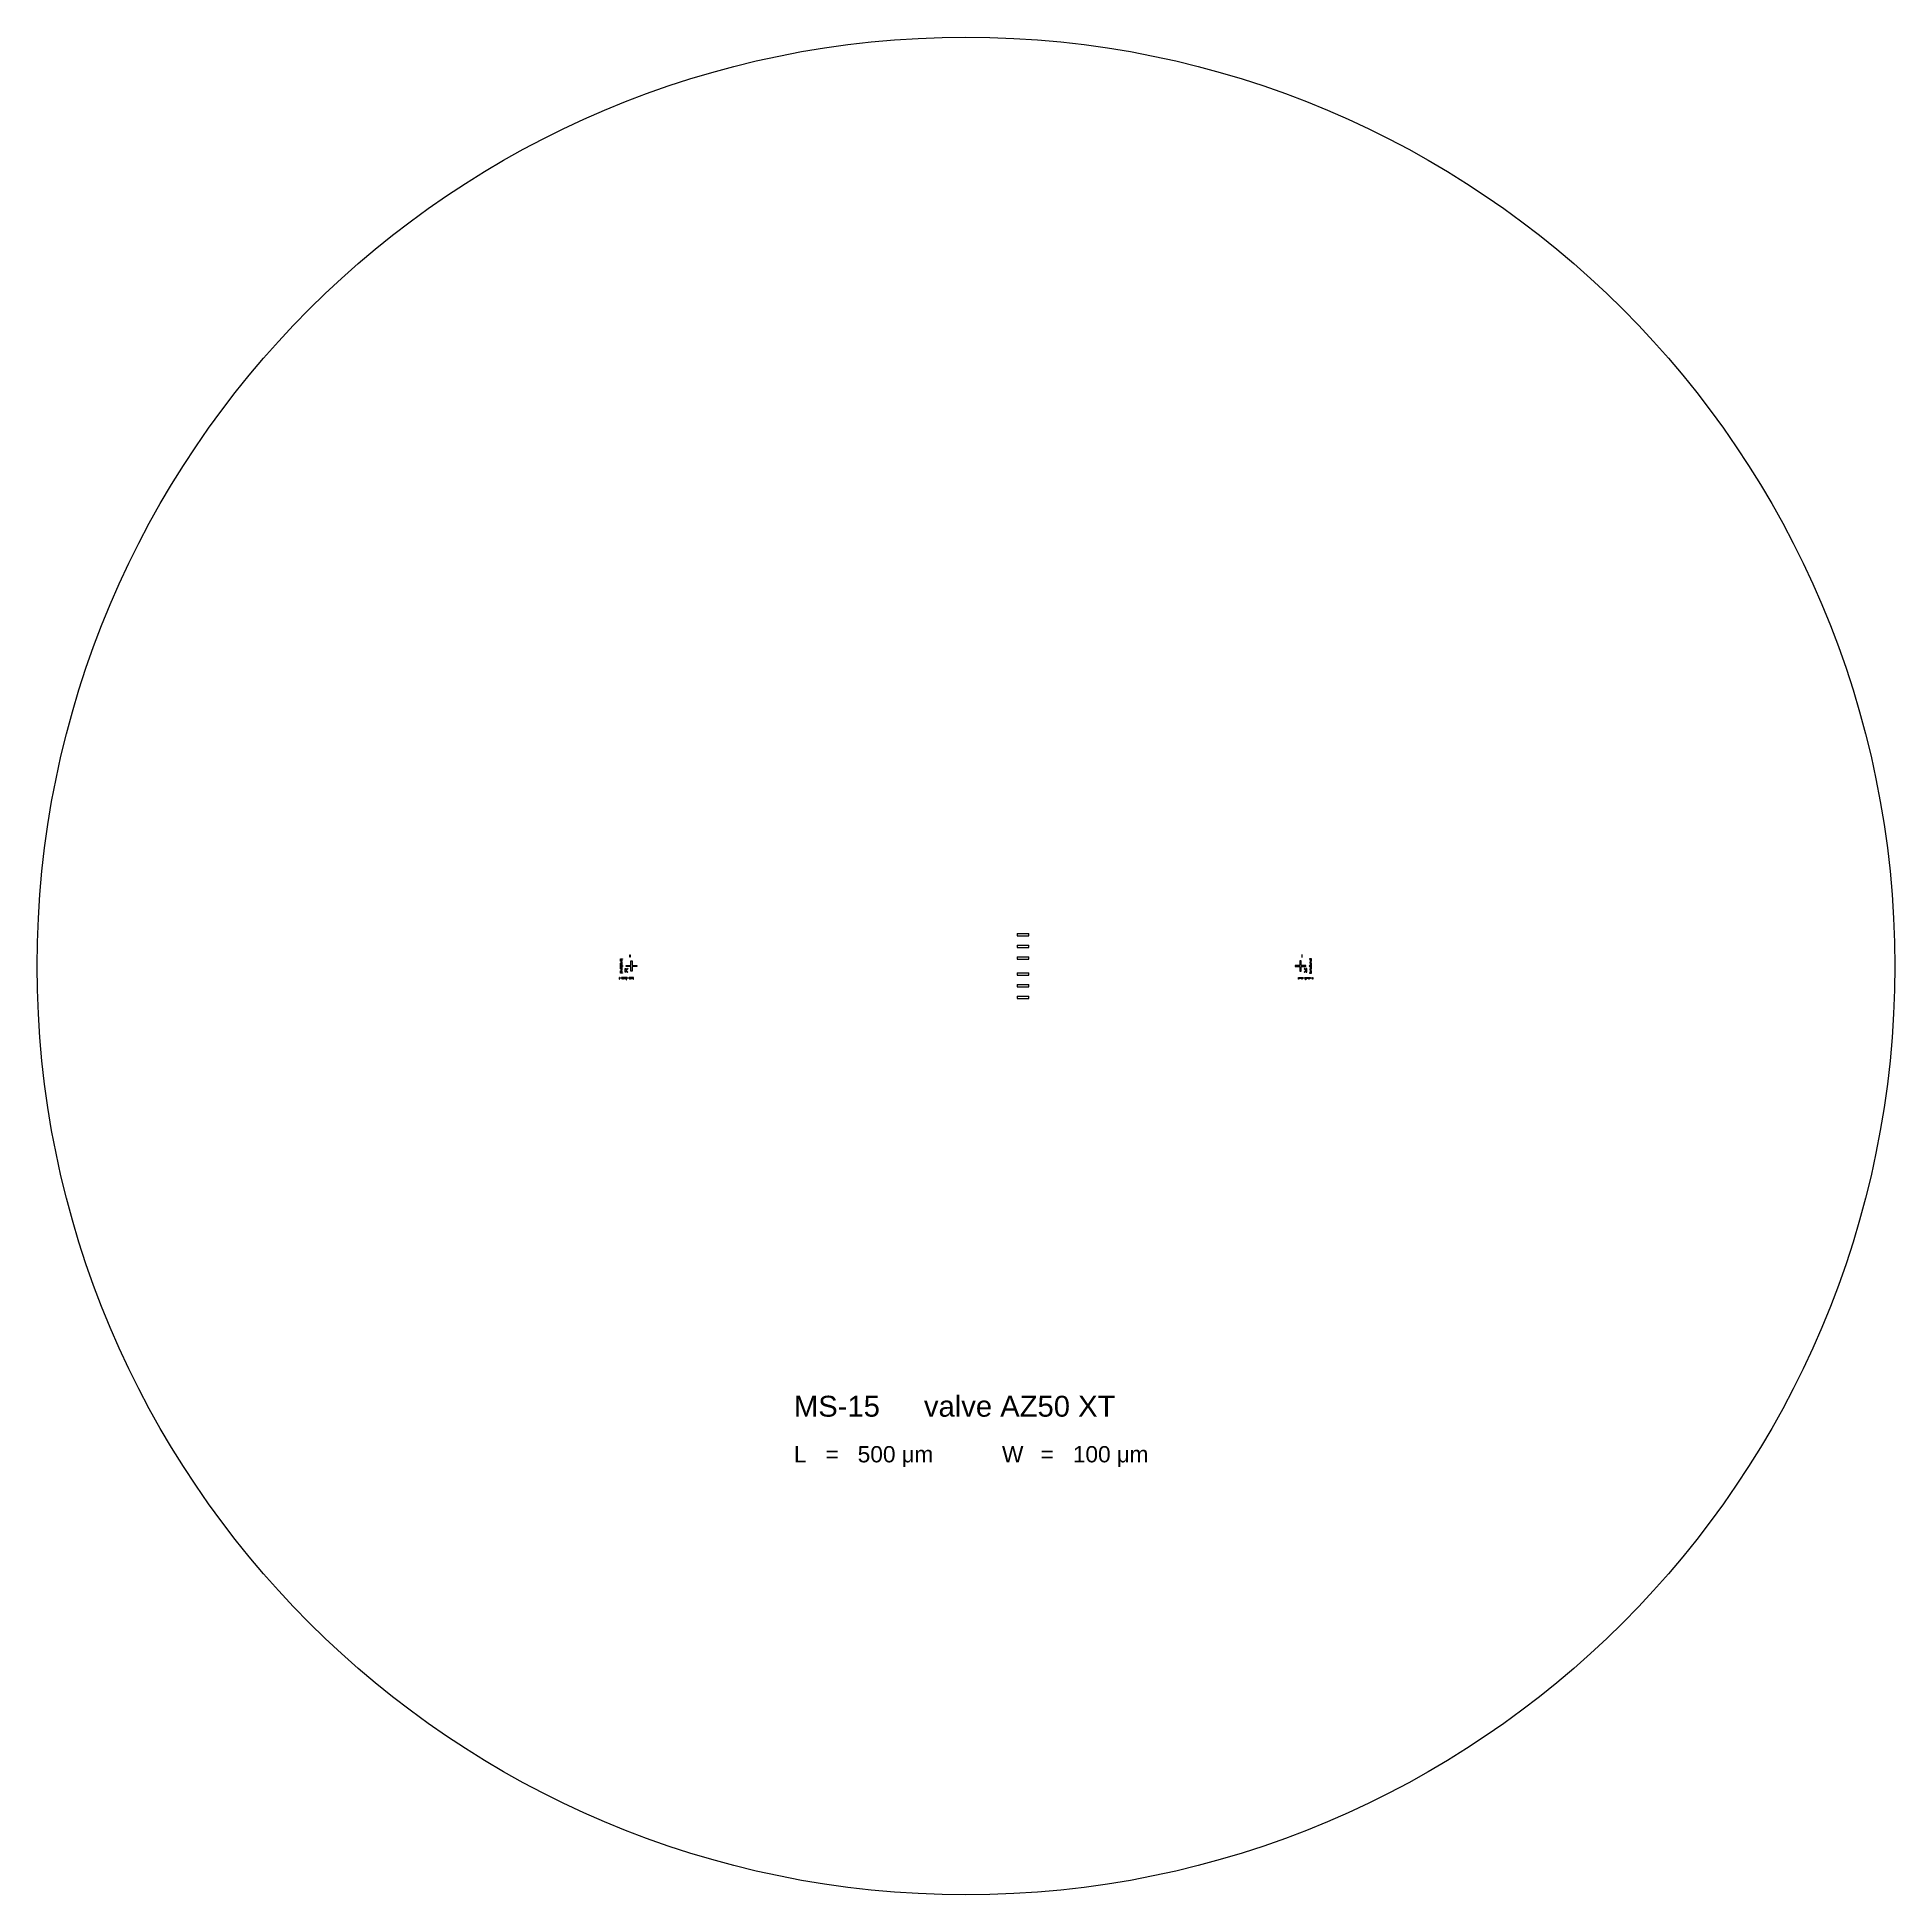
# Model space of a CAD drawing. Header units: millimetres. Extents: x 86952 to 295100, y -20629 to 191261.
# Drawn here: x 215100 to 295100, y 111261 to 191261 of the extents above; entities that cross this region are included whole.
import ezdxf

# ---------------------------------------------------------------- set-up
doc = ezdxf.new("R2010")
doc.units = ezdxf.units.MM
doc.layers.add('Clear', color=140, linetype='Continuous', true_color=0x00bfff)
doc.layers.add('Opaque', color=30, linetype='Continuous', true_color=0xff7f00)
doc.styles.add('textstyle1', font='arial.ttf')

msp = doc.modelspace()

# ---------------------------------------------------------------- linework, layer by layer
at = {"layer": 'Clear'}
msp.add_circle((255100, 151261), 40000, dxfattribs=at)
at = {"layer": 'Opaque'}
for p, q in [((257300, 152661), (257800, 152661)), ((257300, 152661), (257300, 152561)), ((257300, 152561), (257800, 152561)), ((257300, 152161), (257800, 152161)), ((257300, 152161), (257300, 152061)), ((257300, 152061), (257800, 152061)), ((257800, 152561), (257800, 152661)), ((257800, 152061), (257800, 152161)), ((240226, 151567), (240301, 151567)), ((240226, 151555), (240226, 151567)), ((240301, 151555), (240226, 151555)), ((240226, 151537), (240276, 151537)), ((240226, 151525), (240226, 151537)), ((240276, 151525), (240226, 151525)), ((240226, 151507), (240276, 151507)), ((240226, 151495), (240226, 151507)), ((240276, 151495), (240226, 151495)), ((240226, 151477), (240276, 151477)), ((240226, 151465), (240226, 151477)), ((240276, 151465), (240226, 151465)), ((240226, 151447), (240276, 151447)), ((240226, 151435), (240226, 151447)), ((240276, 151435), (240226, 151435)), ((240226, 151417), (240301, 151417)), ((240226, 151405), (240226, 151417)), ((240301, 151405), (240226, 151405)), ((240226, 151387), (240276, 151387)), ((240226, 151375), (240226, 151387)), ((240276, 151375), (240226, 151375)), ((240226, 151357), (240276, 151357)), ((240226, 151345), (240226, 151357)), ((240276, 151345), (240226, 151345)), ((240226, 151327), (240276, 151327)), ((240226, 151315), (240226, 151327)), ((240276, 151315), (240226, 151315)), ((240226, 151297), (240276, 151297)), ((240226, 151285), (240226, 151297)), ((240276, 151285), (240226, 151285)), ((240226, 151267), (240326, 151267)), ((240226, 151255), (240226, 151267)), ((240326, 151255), (240226, 151255)), ((240226, 151237), (240276, 151237)), ((240226, 151225), (240226, 151237)), ((240276, 151225), (240226, 151225)), ((240226, 151207), (240276, 151207)), ((240226, 151195), (240226, 151207)), ((240276, 151537), (240276, 151525)), ((240276, 151507), (240276, 151495)), ((240276, 151477), (240276, 151465)), ((240276, 151447), (240276, 151435)), ((240276, 151387), (240276, 151375)), ((240276, 151357), (240276, 151345)), ((240276, 151327), (240276, 151315)), ((240276, 151297), (240276, 151285)), ((240276, 151237), (240276, 151225)), ((240276, 151207), (240276, 151195)), ((240301, 151567), (240301, 151555)), ((240301, 151417), (240301, 151405)), ((240326, 151267), (240326, 151255)), ((240471, 151286), (240671, 151286)), ((240471, 151236), (240471, 151286)), ((240671, 151236), (240471, 151236)), ((240621, 151636), (240621, 151736)), ((240621, 151736), (240633, 151736)), ((240633, 151636), (240621, 151636)), ((240633, 151736), (240633, 151636)), ((240671, 151286), (240671, 151486)), ((240671, 151486), (240721, 151486)), ((240671, 151036), (240671, 151236)), ((240721, 151486), (240721, 151286)), ((240721, 151286), (240921, 151286)), ((240921, 151236), (240721, 151236)), ((240721, 151236), (240721, 151036)), ((240921, 151286), (240921, 151236)), ((257300, 151661), (257800, 151661)), ((257300, 151661), (257300, 151561)), ((257300, 151561), (257800, 151561)), ((257800, 151561), (257800, 151661)), ((269480, 151286), (269280, 151286)), ((269280, 151286), (269280, 151236)), ((269280, 151236), (269480, 151236)), ((269530, 151486), (269480, 151486)), ((269480, 151486), (269480, 151286)), ((269480, 151236), (269480, 151036)), ((269530, 151286), (269530, 151486)), ((269730, 151286), (269530, 151286)), ((269530, 151036), (269530, 151236)), ((269530, 151236), (269730, 151236)), ((269568, 151736), (269568, 151636)), ((269580, 151736), (269568, 151736)), ((269568, 151636), (269580, 151636)), ((269580, 151636), (269580, 151736)), ((269730, 151236), (269730, 151286)), ((269975, 151267), (269875, 151267)), ((269875, 151267), (269875, 151255)), ((269875, 151255), (269975, 151255)), ((269975, 151567), (269900, 151567)), ((269900, 151567), (269900, 151555)), ((269900, 151555), (269975, 151555)), ((269975, 151417), (269900, 151417)), ((269900, 151417), (269900, 151405)), ((269900, 151405), (269975, 151405)), ((269975, 151537), (269925, 151537)), ((269925, 151537), (269925, 151525)), ((269925, 151525), (269975, 151525)), ((269975, 151507), (269925, 151507)), ((269925, 151507), (269925, 151495)), ((269925, 151495), (269975, 151495)), ((269975, 151477), (269925, 151477)), ((269925, 151477), (269925, 151465)), ((269925, 151465), (269975, 151465)), ((269975, 151447), (269925, 151447)), ((269925, 151447), (269925, 151435)), ((269925, 151435), (269975, 151435)), ((269975, 151387), (269925, 151387)), ((269925, 151387), (269925, 151375)), ((269925, 151375), (269975, 151375)), ((269975, 151357), (269925, 151357)), ((269925, 151357), (269925, 151345)), ((269925, 151345), (269975, 151345)), ((269975, 151327), (269925, 151327)), ((269925, 151327), (269925, 151315)), ((269925, 151315), (269975, 151315)), ((269975, 151297), (269925, 151297)), ((269925, 151297), (269925, 151285)), ((269925, 151285), (269975, 151285)), ((269975, 151237), (269925, 151237)), ((269925, 151237), (269925, 151225)), ((269925, 151225), (269975, 151225)), ((269975, 151207), (269925, 151207)), ((269925, 151207), (269925, 151195)), ((269975, 151555), (269975, 151567)), ((269975, 151525), (269975, 151537)), ((269975, 151495), (269975, 151507)), ((269975, 151465), (269975, 151477)), ((269975, 151435), (269975, 151447)), ((269975, 151405), (269975, 151417)), ((269975, 151375), (269975, 151387)), ((269975, 151345), (269975, 151357)), ((269975, 151315), (269975, 151327)), ((269975, 151285), (269975, 151297)), ((269975, 151255), (269975, 151267)), ((269975, 151225), (269975, 151237)), ((269975, 151195), (269975, 151207)), ((240171, 150771), (240171, 150696)), ((240183, 150771), (240171, 150771)), ((240171, 150696), (240183, 150696)), ((240183, 150696), (240183, 150771)), ((240201, 150771), (240201, 150721)), ((240213, 150771), (240201, 150771)), ((240201, 150721), (240213, 150721)), ((240213, 150721), (240213, 150771)), ((240276, 151195), (240226, 151195)), ((240226, 151177), (240276, 151177)), ((240226, 151165), (240226, 151177)), ((240276, 151165), (240226, 151165)), ((240226, 151147), (240276, 151147)), ((240226, 151135), (240226, 151147)), ((240276, 151135), (240226, 151135)), ((240226, 151117), (240301, 151117)), ((240226, 151105), (240226, 151117)), ((240301, 151105), (240226, 151105)), ((240226, 151087), (240276, 151087)), ((240226, 151075), (240226, 151087)), ((240276, 151075), (240226, 151075)), ((240226, 151057), (240276, 151057)), ((240226, 151045), (240226, 151057)), ((240276, 151045), (240226, 151045)), ((240226, 151027), (240276, 151027)), ((240226, 151015), (240226, 151027)), ((240276, 151015), (240226, 151015)), ((240226, 150997), (240276, 150997)), ((240226, 150985), (240226, 150997)), ((240276, 150985), (240226, 150985)), ((240226, 150967), (240301, 150967)), ((240226, 150955), (240226, 150967)), ((240301, 150955), (240226, 150955)), ((240231, 150771), (240231, 150721)), ((240243, 150771), (240231, 150771)), ((240231, 150721), (240243, 150721)), ((240243, 150721), (240243, 150771)), ((240261, 150771), (240261, 150721)), ((240273, 150771), (240261, 150771)), ((240261, 150721), (240273, 150721)), ((240273, 150721), (240273, 150771)), ((240276, 151177), (240276, 151165)), ((240276, 151147), (240276, 151135)), ((240276, 151087), (240276, 151075)), ((240276, 151057), (240276, 151045)), ((240276, 151027), (240276, 151015)), ((240276, 150997), (240276, 150985)), ((240291, 150771), (240291, 150721)), ((240303, 150771), (240291, 150771)), ((240291, 150721), (240303, 150721)), ((240301, 151117), (240301, 151105)), ((240301, 150967), (240301, 150955)), ((240303, 150721), (240303, 150771)), ((240321, 150771), (240321, 150696)), ((240333, 150771), (240321, 150771)), ((240321, 150696), (240333, 150696)), ((240333, 150696), (240333, 150771)), ((240351, 150771), (240351, 150721)), ((240363, 150771), (240351, 150771)), ((240351, 150721), (240363, 150721)), ((240363, 150721), (240363, 150771)), ((240381, 150771), (240381, 150721)), ((240393, 150771), (240381, 150771)), ((240381, 150721), (240393, 150721)), ((240393, 150721), (240393, 150771)), ((240411, 150771), (240411, 150721)), ((240423, 150771), (240411, 150771)), ((240411, 150721), (240423, 150721)), ((240423, 150721), (240423, 150771)), ((240429, 151151), (240455, 151151)), ((240429, 150995), (240429, 151151)), ((240455, 150995), (240429, 150995)), ((240441, 150771), (240441, 150721)), ((240453, 150771), (240441, 150771)), ((240441, 150721), (240453, 150721)), ((240453, 150721), (240453, 150771)), ((240455, 151094), (240523, 151162)), ((240455, 151151), (240455, 151094)), ((240455, 151051), (240455, 150995)), ((240455, 151051), (240523, 150984)), ((240471, 151073), (240542, 151144)), ((240471, 151073), (240542, 151002)), ((240471, 150771), (240471, 150671)), ((240483, 150771), (240471, 150771)), ((240471, 150671), (240483, 150671)), ((240483, 150671), (240483, 150771)), ((240501, 150771), (240501, 150721)), ((240513, 150771), (240501, 150771)), ((240501, 150721), (240513, 150721)), ((240513, 150721), (240513, 150771)), ((240523, 151162), (240542, 151144)), ((240523, 150984), (240542, 151002)), ((240531, 150771), (240531, 150721)), ((240543, 150771), (240531, 150771)), ((240531, 150721), (240543, 150721)), ((240543, 150721), (240543, 150771)), ((240561, 150771), (240561, 150721)), ((240573, 150771), (240561, 150771)), ((240561, 150721), (240573, 150721)), ((240573, 150721), (240573, 150771)), ((240591, 150771), (240591, 150721)), ((240603, 150771), (240591, 150771)), ((240591, 150721), (240603, 150721)), ((240603, 150721), (240603, 150771)), ((240621, 150771), (240621, 150696)), ((240633, 150771), (240621, 150771)), ((240621, 150696), (240633, 150696)), ((240633, 150696), (240633, 150771)), ((240651, 150771), (240651, 150721)), ((240663, 150771), (240651, 150771)), ((240651, 150721), (240663, 150721)), ((240663, 150721), (240663, 150771)), ((240721, 151036), (240671, 151036)), ((240681, 150771), (240681, 150721)), ((240693, 150771), (240681, 150771)), ((240681, 150721), (240693, 150721)), ((240693, 150721), (240693, 150771)), ((240711, 150771), (240711, 150721)), ((240723, 150771), (240711, 150771)), ((240711, 150721), (240723, 150721)), ((240723, 150721), (240723, 150771)), ((240741, 150771), (240741, 150721)), ((240753, 150771), (240741, 150771)), ((240741, 150721), (240753, 150721)), ((240753, 150721), (240753, 150771)), ((240771, 150771), (240771, 150696)), ((240783, 150771), (240771, 150771)), ((240771, 150696), (240783, 150696)), ((240783, 150696), (240783, 150771)), ((257300, 150961), (257800, 150961)), ((257300, 150961), (257300, 150861)), ((257300, 150861), (257800, 150861)), ((257300, 150461), (257800, 150461)), ((257300, 150461), (257300, 150361)), ((257800, 150861), (257800, 150961)), ((257800, 150361), (257800, 150461)), ((269418, 150696), (269418, 150771)), ((269418, 150771), (269430, 150771)), ((269430, 150696), (269418, 150696)), ((269430, 150771), (269430, 150696)), ((269448, 150721), (269448, 150771)), ((269448, 150771), (269460, 150771)), ((269460, 150721), (269448, 150721)), ((269460, 150771), (269460, 150721)), ((269478, 150721), (269478, 150771)), ((269478, 150771), (269490, 150771)), ((269490, 150721), (269478, 150721)), ((269480, 151036), (269530, 151036)), ((269490, 150771), (269490, 150721)), ((269508, 150721), (269508, 150771)), ((269508, 150771), (269520, 150771)), ((269520, 150721), (269508, 150721)), ((269520, 150771), (269520, 150721)), ((269538, 150721), (269538, 150771)), ((269538, 150771), (269550, 150771)), ((269550, 150721), (269538, 150721)), ((269550, 150771), (269550, 150721)), ((269568, 150696), (269568, 150771)), ((269568, 150771), (269580, 150771)), ((269580, 150696), (269568, 150696)), ((269580, 150771), (269580, 150696)), ((269598, 150721), (269598, 150771)), ((269598, 150771), (269610, 150771)), ((269610, 150721), (269598, 150721)), ((269610, 150771), (269610, 150721)), ((269628, 150721), (269628, 150771)), ((269628, 150771), (269640, 150771)), ((269640, 150721), (269628, 150721)), ((269640, 150771), (269640, 150721)), ((269658, 150721), (269658, 150771)), ((269658, 150771), (269670, 150771)), ((269670, 150721), (269658, 150721)), ((269677, 151162), (269659, 151144)), ((269730, 151073), (269659, 151144)), ((269730, 151073), (269659, 151002)), ((269677, 150984), (269659, 151002)), ((269670, 150771), (269670, 150721)), ((269745, 151094), (269677, 151162)), ((269745, 151051), (269677, 150984)), ((269688, 150721), (269688, 150771)), ((269688, 150771), (269700, 150771)), ((269700, 150721), (269688, 150721)), ((269700, 150771), (269700, 150721)), ((269718, 150671), (269718, 150771)), ((269718, 150771), (269730, 150771)), ((269730, 150671), (269718, 150671)), ((269730, 150771), (269730, 150671)), ((269771, 151151), (269745, 151151)), ((269745, 151151), (269745, 151094)), ((269745, 151051), (269745, 150995)), ((269745, 150995), (269771, 150995)), ((269748, 150721), (269748, 150771)), ((269748, 150771), (269760, 150771)), ((269760, 150721), (269748, 150721)), ((269760, 150771), (269760, 150721)), ((269771, 150995), (269771, 151151)), ((269778, 150721), (269778, 150771)), ((269778, 150771), (269790, 150771)), ((269790, 150721), (269778, 150721)), ((269790, 150771), (269790, 150721)), ((269808, 150721), (269808, 150771)), ((269808, 150771), (269820, 150771)), ((269820, 150721), (269808, 150721)), ((269820, 150771), (269820, 150721)), ((269838, 150721), (269838, 150771)), ((269838, 150771), (269850, 150771)), ((269850, 150721), (269838, 150721)), ((269850, 150771), (269850, 150721)), ((269868, 150696), (269868, 150771)), ((269868, 150771), (269880, 150771)), ((269880, 150696), (269868, 150696)), ((269880, 150771), (269880, 150696)), ((269898, 150721), (269898, 150771)), ((269898, 150771), (269910, 150771)), ((269910, 150721), (269898, 150721)), ((269975, 151117), (269900, 151117)), ((269900, 151117), (269900, 151105)), ((269900, 151105), (269975, 151105)), ((269975, 150967), (269900, 150967)), ((269900, 150967), (269900, 150955)), ((269900, 150955), (269975, 150955)), ((269910, 150771), (269910, 150721)), ((269925, 151195), (269975, 151195)), ((269975, 151177), (269925, 151177)), ((269925, 151177), (269925, 151165)), ((269925, 151165), (269975, 151165)), ((269975, 151147), (269925, 151147)), ((269925, 151147), (269925, 151135)), ((269925, 151135), (269975, 151135)), ((269975, 151087), (269925, 151087)), ((269925, 151087), (269925, 151075)), ((269925, 151075), (269975, 151075)), ((269975, 151057), (269925, 151057)), ((269925, 151057), (269925, 151045)), ((269925, 151045), (269975, 151045)), ((269975, 151027), (269925, 151027)), ((269925, 151027), (269925, 151015)), ((269925, 151015), (269975, 151015)), ((269975, 150997), (269925, 150997)), ((269925, 150997), (269925, 150985)), ((269925, 150985), (269975, 150985)), ((269928, 150721), (269928, 150771)), ((269928, 150771), (269940, 150771)), ((269940, 150721), (269928, 150721)), ((269940, 150771), (269940, 150721)), ((269958, 150721), (269958, 150771)), ((269958, 150771), (269970, 150771)), ((269970, 150721), (269958, 150721)), ((269970, 150771), (269970, 150721)), ((269975, 151165), (269975, 151177)), ((269975, 151135), (269975, 151147)), ((269975, 151105), (269975, 151117)), ((269975, 151075), (269975, 151087)), ((269975, 151045), (269975, 151057)), ((269975, 151015), (269975, 151027)), ((269975, 150985), (269975, 150997)), ((269975, 150955), (269975, 150967)), ((269988, 150721), (269988, 150771)), ((269988, 150771), (270000, 150771)), ((270000, 150721), (269988, 150721)), ((270000, 150771), (270000, 150721)), ((270018, 150696), (270018, 150771)), ((270018, 150771), (270030, 150771)), ((270030, 150696), (270018, 150696)), ((270030, 150771), (270030, 150696)), ((257300, 150361), (257800, 150361)), ((257300, 149961), (257800, 149961)), ((257300, 149961), (257300, 149861)), ((257300, 149861), (257800, 149861)), ((257800, 149861), (257800, 149961))]:
    msp.add_line(p, q, dxfattribs=at)

# ---------------------------------------------------------------- texts
at = {"layer": 'Opaque', "insert": (247690, 132753), "char_height": 280, "width": 15884.27, "attachment_point": 1, "style": 'textstyle1'}
msp.add_mtext('{\\H3.2143x;MS-15^I^Ivalve AZ50 XT\\H0.83335x;\\P\\H0.53332x; \\P\\H1.75x;L   =   500 \\fSymbol|b0|i0|c2|p18;m\\fArial|b0|i0|c0|p34;m^I^I^IW^I  =   100 \\fSymbol|b0|i0|c2|p18;m\\fArial|b0|i0|c0|p34;m\\H0.5714x; }', dxfattribs=at)

doc.saveas('drawing.dxf')
